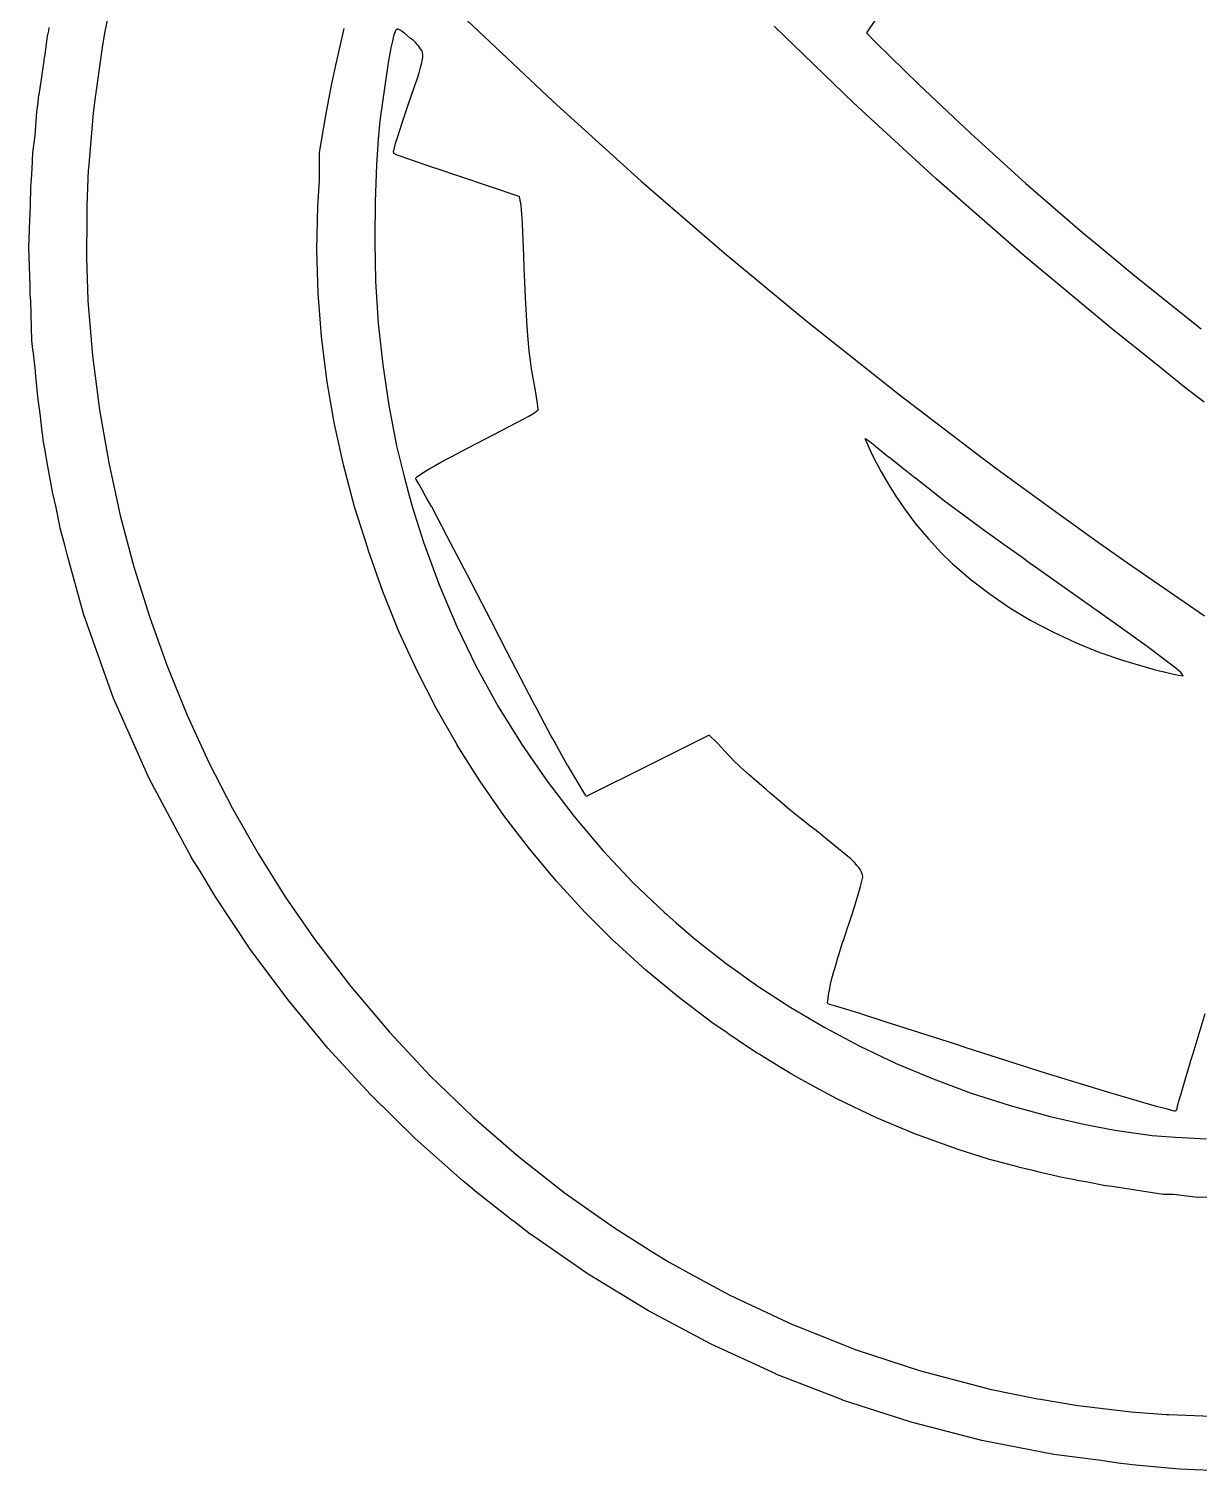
# Model space of a CAD drawing. Extents: x 98.7 to 142.9, y -103.3 to -43.4.
# Drawn here: x 101.69 to 119.05, y -103.27 to -81.86 of the extents above; entities that cross this region are included whole.
import ezdxf

# ---------------------------------------------------------------- set-up
doc = ezdxf.new("R2010")
doc.units = 0
doc.layers.add('BLACK', color=7, linetype='CONTINUOUS')

msp = doc.modelspace()

# ---------------------------------------------------------------- linework, layer by layer
at = {"layer": 'BLACK', "linetype": 'CONTINUOUS'}
for p, q in [((102.982, -81.0666), (102.81, -81.9252)), ((114.393, -81.5095), (114.115, -81.922)), ((108.186, -81.7349), (109.466, -82.9424)), ((101.926, -82.2445), (101.964, -81.9704)), ((101.964, -81.9704), (101.965, -81.9697)), ((101.965, -81.9689), (101.981, -81.8898)), ((101.965, -81.9697), (101.965, -81.9689)), ((101.981, -81.8898), (101.988, -81.8433)), ((102.81, -81.9252), (102.773, -82.1403)), ((106.305, -82.1215), (106.367, -81.8565)), ((107.098, -81.9664), (107.08, -82.0468)), ((107.101, -81.9579), (107.098, -81.9664)), ((107.113, -81.9205), (107.101, -81.9579)), ((107.12, -81.9055), (107.113, -81.9205)), ((107.127, -81.8931), (107.12, -81.9055)), ((107.133, -81.8837), (107.127, -81.8931)), ((107.139, -81.877), (107.133, -81.8837)), ((107.144, -81.8727), (107.139, -81.877)), ((107.149, -81.8702), (107.144, -81.8727)), ((107.153, -81.8689), (107.149, -81.8702)), ((107.159, -81.8686), (107.153, -81.8689)), ((107.166, -81.8695), (107.159, -81.8686)), ((107.175, -81.872), (107.166, -81.8695)), ((107.186, -81.8764), (107.175, -81.872)), ((107.198, -81.8826), (107.186, -81.8764)), ((107.227, -81.9014), (107.198, -81.8826)), ((107.261, -81.9273), (107.227, -81.9014)), ((107.346, -81.9987), (107.261, -81.9273)), ((113.922, -82.9618), (112.744, -81.8227)), ((114.115, -81.922), (114.257, -82.0669)), ((102.773, -82.1403), (102.658, -82.9493)), ((106.243, -82.4015), (106.305, -82.1217)), ((106.305, -82.1216), (106.305, -82.1215)), ((106.305, -82.1217), (106.305, -82.1216)), ((107.054, -82.1748), (107.025, -82.3356)), ((107.06, -82.142), (107.054, -82.1748)), ((107.08, -82.0468), (107.06, -82.142)), ((107.392, -82.0379), (107.346, -81.9987)), ((107.414, -82.0574), (107.392, -82.0379)), ((107.422, -82.0651), (107.414, -82.0574)), ((107.454, -82.1002), (107.422, -82.0651)), ((107.466, -82.114), (107.454, -82.1002)), ((107.499, -82.1571), (107.466, -82.114)), ((107.52, -82.1865), (107.499, -82.1571)), ((107.522, -82.1908), (107.52, -82.1865)), ((107.526, -82.2068), (107.522, -82.1908)), ((107.529, -82.2239), (107.526, -82.2068)), ((114.257, -82.0669), (114.894, -82.688)), ((101.837, -82.8426), (101.903, -82.4062)), ((101.903, -82.4062), (101.916, -82.2939)), ((101.916, -82.292), (101.926, -82.2445)), ((101.917, -82.293), (101.916, -82.292)), ((101.916, -82.2939), (101.917, -82.293)), ((106.184, -82.6781), (106.243, -82.4017)), ((106.243, -82.4016), (106.243, -82.4015)), ((106.243, -82.4017), (106.243, -82.4016)), ((107.025, -82.3356), (106.986, -82.5686)), ((107.5, -82.435), (107.509, -82.3996)), ((107.509, -82.3996), (107.517, -82.3671)), ((107.517, -82.3671), (107.523, -82.3374)), ((107.523, -82.3374), (107.527, -82.3103)), ((107.527, -82.3103), (107.53, -82.2856)), ((107.531, -82.2426), (107.529, -82.2239)), ((107.53, -82.2856), (107.531, -82.263)), ((107.531, -82.263), (107.531, -82.2426)), ((106.986, -82.5686), (106.895, -83.2279)), ((107.41, -82.7191), (107.446, -82.6095)), ((107.446, -82.6095), (107.477, -82.5152)), ((107.477, -82.5152), (107.489, -82.4735)), ((107.489, -82.4735), (107.5, -82.435)), ((101.826, -82.9539), (101.836, -82.8439)), ((101.836, -82.8439), (101.837, -82.8433)), ((101.837, -82.8433), (101.837, -82.8426)), ((106.133, -82.9332), (106.184, -82.6784)), ((106.184, -82.6783), (106.184, -82.6781)), ((106.184, -82.6784), (106.184, -82.6783)), ((107.316, -82.9909), (107.41, -82.7191)), ((114.894, -82.688), (115.662, -83.4176)), ((101.806, -83.094), (101.826, -82.9539)), ((102.658, -82.9493), (102.639, -83.1138)), ((106.094, -83.1484), (106.133, -82.9336)), ((106.133, -82.9334), (106.133, -82.9332)), ((106.133, -82.9336), (106.133, -82.9334)), ((107.226, -83.2568), (107.316, -82.991)), ((107.316, -82.991), (107.316, -82.9909)), ((107.316, -82.991), (107.316, -82.991)), ((109.466, -82.9424), (110.774, -84.1232)), ((113.922, -82.962), (113.922, -82.9618)), ((113.922, -82.9623), (113.922, -82.962)), ((115.148, -84.0894), (113.922, -82.9623)), ((101.778, -83.4448), (101.806, -83.0955)), ((101.806, -83.0947), (101.806, -83.094)), ((101.806, -83.0955), (101.806, -83.0947)), ((102.639, -83.1138), (102.57, -83.934)), ((106.001, -83.6988), (106.094, -83.1488)), ((106.094, -83.1486), (106.094, -83.1484)), ((106.094, -83.1488), (106.094, -83.1486)), ((106.895, -83.2279), (106.871, -83.4995)), ((107.155, -83.4772), (107.226, -83.2571)), ((107.226, -83.257), (107.226, -83.2568)), ((107.226, -83.2571), (107.226, -83.257)), ((101.747, -83.7028), (101.778, -83.4448)), ((107.129, -83.5634), (107.155, -83.4776)), ((107.155, -83.4775), (107.155, -83.4772)), ((107.155, -83.4776), (107.155, -83.4775)), ((115.662, -83.4176), (116.481, -84.1584)), ((101.742, -83.8151), (101.747, -83.7047)), ((101.747, -83.7038), (101.747, -83.7028)), ((101.747, -83.7047), (101.747, -83.7038)), ((106.002, -83.701), (106.001, -83.6988)), ((106.001, -83.7031), (106.002, -83.701)), ((106.001, -84.1199), (106.001, -83.7031)), ((106.871, -83.4995), (106.846, -83.8827)), ((107.098, -83.6881), (107.099, -83.6761)), ((107.099, -83.6917), (107.098, -83.6881)), ((107.098, -83.6953), (107.099, -83.6917)), ((107.099, -83.7005), (107.098, -83.6953)), ((107.099, -83.6761), (107.1, -83.6749)), ((107.1, -83.7032), (107.099, -83.7005)), ((107.1, -83.6737), (107.11, -83.6307)), ((107.1, -83.6749), (107.1, -83.6737)), ((107.1, -83.7063), (107.1, -83.7032)), ((107.105, -83.7112), (107.1, -83.7063)), ((107.11, -83.6297), (107.129, -83.5639)), ((107.11, -83.6303), (107.11, -83.6297)), ((107.11, -83.6307), (107.11, -83.6303)), ((107.129, -83.5637), (107.129, -83.5634)), ((107.129, -83.5639), (107.129, -83.5637)), ((101.732, -84.0257), (101.74, -83.8386)), ((101.74, -83.8373), (101.742, -83.8151)), ((101.74, -83.8379), (101.74, -83.8373)), ((101.74, -83.8386), (101.74, -83.8379)), ((106.846, -83.8827), (106.825, -84.4251)), ((107.109, -83.7172), (107.105, -83.7112)), ((107.112, -83.7179), (107.109, -83.7172)), ((107.114, -83.7201), (107.112, -83.7179)), ((107.137, -83.7299), (107.114, -83.7201)), ((107.138, -83.7299), (107.137, -83.7299)), ((107.138, -83.7303), (107.138, -83.7299)), ((107.197, -83.7519), (107.138, -83.7303)), ((107.198, -83.7519), (107.197, -83.7519)), ((107.198, -83.752), (107.198, -83.7519)), ((107.407, -83.8253), (107.198, -83.752)), ((107.407, -83.8254), (107.407, -83.8253)), ((107.407, -83.8253), (107.407, -83.8253)), ((107.712, -83.9297), (107.407, -83.8254)), ((101.717, -84.2099), (101.732, -84.0257)), ((102.568, -83.956), (102.548, -84.4907)), ((102.57, -83.934), (102.568, -83.956)), ((105.975, -84.4941), (106.001, -84.1199)), ((107.713, -83.9297), (107.712, -83.9297)), ((107.712, -83.9297), (107.712, -83.9297)), ((108.081, -84.054), (107.713, -83.9297)), ((108.963, -84.3494), (108.081, -84.054)), ((108.081, -84.054), (108.081, -84.054)), ((108.081, -84.054), (108.081, -84.054)), ((110.774, -84.1232), (112.006, -85.1879)), ((115.149, -84.0895), (115.148, -84.0894)), ((115.149, -84.0898), (115.149, -84.0895)), ((116.425, -85.2059), (115.149, -84.0898)), ((101.712, -84.4841), (101.717, -84.2114)), ((101.717, -84.2107), (101.717, -84.2099)), ((101.717, -84.2114), (101.717, -84.2107)), ((108.967, -84.3586), (108.963, -84.3494)), ((116.481, -84.1584), (117.323, -84.885)), ((101.697, -84.8244), (101.712, -84.4841)), ((102.548, -84.4907), (102.544, -84.6602)), ((105.961, -85.1408), (105.975, -84.4954)), ((105.975, -84.4947), (105.975, -84.4941)), ((105.975, -84.4954), (105.975, -84.4947)), ((106.825, -84.4251), (106.818, -84.9732)), ((108.973, -84.3796), (108.967, -84.3586)), ((108.977, -84.3997), (108.973, -84.3796)), ((108.979, -84.4098), (108.977, -84.3997)), ((108.979, -84.4136), (108.979, -84.4098)), ((108.985, -84.4481), (108.979, -84.4136)), ((108.991, -84.4937), (108.985, -84.4481)), ((108.997, -84.5466), (108.991, -84.4937)), ((109.002, -84.6067), (108.997, -84.5466)), ((102.544, -84.6602), (102.542, -85.2622)), ((109.013, -84.7479), (109.002, -84.6067)), ((109.013, -84.7591), (109.013, -84.7479)), ((109.03, -85.2322), (109.013, -84.7591)), ((101.686, -85.1024), (101.697, -84.8503)), ((101.697, -84.8251), (101.697, -84.8244)), ((101.697, -84.8257), (101.697, -84.8251)), ((101.697, -84.8503), (101.697, -84.8257)), ((106.818, -84.9732), (106.818, -85.0275)), ((117.323, -84.885), (117.508, -85.039)), ((101.686, -85.1034), (101.686, -85.1024)), ((101.686, -85.1044), (101.686, -85.1034)), ((101.705, -85.6784), (101.686, -85.1044)), ((105.961, -85.1414), (105.961, -85.1408)), ((105.961, -85.142), (105.961, -85.1414)), ((105.979, -85.7863), (105.961, -85.142)), ((106.818, -85.0275), (106.831, -85.6072)), ((112.006, -85.1879), (113.099, -86.0946)), ((116.425, -85.206), (116.425, -85.2059)), ((116.425, -85.2063), (116.425, -85.206)), ((117.752, -86.3124), (116.425, -85.2063)), ((117.508, -85.039), (118.098, -85.5275)), ((102.542, -85.2622), (102.562, -85.8865)), ((109.03, -85.2323), (109.03, -85.2322)), ((109.03, -85.2325), (109.03, -85.2323)), ((109.038, -85.4057), (109.03, -85.2325)), ((109.045, -85.6259), (109.038, -85.4057)), ((106.831, -85.6072), (106.871, -86.2327)), ((109.045, -85.626), (109.045, -85.6259)), ((109.045, -85.6262), (109.045, -85.626)), ((109.055, -85.8525), (109.045, -85.6262)), ((118.098, -85.5275), (119.084, -86.316)), ((101.706, -85.8024), (101.705, -85.6784)), ((101.707, -85.8031), (101.706, -85.8024)), ((101.706, -85.8038), (101.707, -85.8031)), ((101.713, -85.9008), (101.706, -85.8038)), ((105.979, -85.7869), (105.979, -85.7863)), ((105.979, -85.7875), (105.979, -85.7869)), ((106.028, -86.4295), (105.979, -85.7875)), ((101.732, -86.4865), (101.713, -85.9008)), ((102.562, -85.8865), (102.562, -85.8982)), ((102.562, -85.8982), (102.632, -86.7129)), ((109.055, -85.8527), (109.055, -85.8525)), ((109.055, -85.8529), (109.055, -85.8527)), ((109.081, -86.2803), (109.055, -85.8529)), ((106.871, -86.2327), (106.937, -86.8489)), ((113.099, -86.0946), (113.262, -86.2273)), ((113.262, -86.2273), (114.601, -87.2908)), ((101.732, -86.4874), (101.732, -86.4865)), ((101.732, -86.4884), (101.732, -86.4874)), ((101.747, -86.6245), (101.732, -86.4884)), ((106.028, -86.4301), (106.028, -86.4295)), ((106.028, -86.4307), (106.028, -86.4301)), ((106.107, -87.0694), (106.028, -86.4307)), ((109.081, -86.2805), (109.081, -86.2803)), ((109.081, -86.2808), (109.081, -86.2805)), ((109.096, -86.4726), (109.081, -86.2808)), ((109.096, -86.4728), (109.096, -86.4726)), ((109.096, -86.473), (109.096, -86.4728)), ((109.112, -86.6441), (109.096, -86.473)), ((117.752, -86.3125), (117.752, -86.3124)), ((117.753, -86.3128), (117.752, -86.3125)), ((118.41, -86.8358), (117.753, -86.3128)), ((101.748, -86.6373), (101.747, -86.6245)), ((101.748, -86.6382), (101.748, -86.6373)), ((101.748, -86.6392), (101.748, -86.6382)), ((101.778, -86.8994), (101.748, -86.6392)), ((109.112, -86.6444), (109.112, -86.6441)), ((109.112, -86.6447), (109.112, -86.6444)), ((109.129, -86.7905), (109.112, -86.6447)), ((101.796, -87.07), (101.778, -86.8994)), ((102.632, -86.7129), (102.736, -87.516)), ((106.937, -86.8489), (107.028, -87.4551)), ((109.13, -86.7909), (109.129, -86.7905)), ((109.13, -86.7913), (109.13, -86.7909)), ((109.147, -86.9072), (109.13, -86.7913)), ((109.147, -86.9075), (109.147, -86.9072)), ((109.147, -86.9077), (109.147, -86.9075)), ((109.208, -87.2583), (109.147, -86.9077)), ((118.833, -87.179), (118.41, -86.8358)), ((101.82, -87.3219), (101.796, -87.07)), ((106.107, -87.0699), (106.107, -87.0694)), ((106.107, -87.0706), (106.107, -87.0699)), ((106.215, -87.7047), (106.107, -87.0706)), ((101.821, -87.3222), (101.82, -87.3219)), ((101.821, -87.3226), (101.821, -87.3222)), ((101.857, -87.6142), (101.821, -87.3226)), ((109.24, -87.4622), (109.208, -87.2583)), ((114.601, -87.2908), (115.833, -88.228)), ((118.833, -87.1791), (118.833, -87.179)), ((118.833, -87.1794), (118.833, -87.1791)), ((119.126, -87.4054), (118.833, -87.1794)), ((102.736, -87.516), (102.873, -88.3069)), ((107.028, -87.4551), (107.144, -88.051)), ((109.181, -87.5668), (109.192, -87.5589)), ((109.192, -87.5589), (109.246, -87.5157)), ((109.246, -87.5157), (109.24, -87.4622)), ((101.883, -87.8506), (101.857, -87.6142)), ((106.216, -87.7052), (106.215, -87.7047)), ((106.216, -87.7058), (106.216, -87.7052)), ((106.353, -88.3344), (106.216, -87.7058)), ((108.473, -87.943), (109.031, -87.6537)), ((109.031, -87.6537), (109.105, -87.6124)), ((109.105, -87.6124), (109.163, -87.5784)), ((109.163, -87.5784), (109.181, -87.5668)), ((101.883, -87.8516), (101.883, -87.8506)), ((101.883, -87.8526), (101.883, -87.8516)), ((101.892, -87.899), (101.883, -87.8526)), ((101.9, -87.9674), (101.892, -87.899)), ((101.9, -87.9683), (101.9, -87.9674)), ((101.9, -87.9693), (101.9, -87.9683)), ((101.929, -88.1208), (101.9, -87.9693)), ((108.197, -88.0876), (108.473, -87.943)), ((108.473, -87.943), (108.473, -87.943)), ((108.473, -87.943), (108.473, -87.943)), ((114.102, -87.9493), (114.095, -87.9445)), ((114.095, -87.9445), (114.098, -87.9513)), ((114.098, -87.9513), (114.174, -88.1305)), ((114.132, -87.9705), (114.102, -87.9493)), ((114.165, -87.9949), (114.132, -87.9705)), ((101.953, -88.275), (101.929, -88.1208)), ((107.144, -88.051), (107.25, -88.4893)), ((107.802, -88.2943), (108.056, -88.1599)), ((108.056, -88.1598), (108.057, -88.1597)), ((108.056, -88.1599), (108.056, -88.1598)), ((108.057, -88.1597), (108.197, -88.0876)), ((114.242, -88.0527), (114.165, -87.9949)), ((114.174, -88.1305), (114.231, -88.2454)), ((114.243, -88.0534), (114.242, -88.0527)), ((114.251, -88.0601), (114.243, -88.0534)), ((114.251, -88.0602), (114.251, -88.0601)), ((114.251, -88.0605), (114.251, -88.0602)), ((114.445, -88.2218), (114.251, -88.0605)), ((101.953, -88.2754), (101.953, -88.275)), ((101.953, -88.2758), (101.953, -88.2754)), ((102.039, -88.7369), (101.953, -88.2758)), ((102.873, -88.3069), (103.043, -89.085)), ((106.354, -88.3349), (106.353, -88.3344)), ((106.353, -88.3355), (106.354, -88.3349)), ((106.519, -88.9573), (106.353, -88.3355)), ((107.576, -88.423), (107.638, -88.3875)), ((107.638, -88.3872), (107.701, -88.3526)), ((107.638, -88.3874), (107.638, -88.3872)), ((107.638, -88.3875), (107.638, -88.3874)), ((107.701, -88.3526), (107.705, -88.35)), ((107.705, -88.35), (107.706, -88.3498)), ((107.706, -88.3492), (107.801, -88.2947)), ((107.706, -88.3498), (107.706, -88.3492)), ((107.801, -88.2947), (107.802, -88.2943)), ((107.801, -88.2947), (107.801, -88.2947)), ((114.231, -88.2454), (114.288, -88.352)), ((114.288, -88.352), (114.335, -88.4372)), ((114.446, -88.2219), (114.445, -88.2218)), ((114.446, -88.2222), (114.446, -88.2219)), ((114.713, -88.4339), (114.446, -88.2222)), ((115.833, -88.228), (116.052, -88.3935)), ((116.052, -88.3935), (116.919, -89.0249)), ((107.25, -88.4893), (107.313, -88.7327)), ((107.429, -88.5315), (107.435, -88.5243)), ((107.429, -88.5323), (107.429, -88.5315)), ((107.429, -88.5329), (107.429, -88.5323)), ((107.431, -88.5418), (107.429, -88.5329)), ((107.432, -88.5508), (107.431, -88.5418)), ((107.477, -88.6253), (107.432, -88.5508)), ((107.435, -88.5243), (107.44, -88.5167)), ((107.44, -88.5167), (107.502, -88.4748)), ((107.546, -88.7475), (107.477, -88.6253)), ((107.502, -88.4748), (107.539, -88.4468)), ((107.539, -88.4468), (107.54, -88.4465)), ((107.54, -88.4465), (107.541, -88.4458)), ((107.541, -88.4458), (107.575, -88.4236)), ((107.575, -88.4236), (107.576, -88.4235)), ((107.576, -88.4235), (107.576, -88.423)), ((114.335, -88.4372), (114.455, -88.6418)), ((114.713, -88.434), (114.713, -88.4339)), ((114.713, -88.4341), (114.713, -88.434)), ((114.789, -88.492), (114.713, -88.4341)), ((114.84, -88.5335), (114.789, -88.492)), ((114.841, -88.5335), (114.84, -88.5335)), ((114.841, -88.5337), (114.841, -88.5335)), ((114.916, -88.5922), (114.841, -88.5337)), ((115.029, -88.6819), (114.916, -88.5922)), ((102.039, -88.7373), (102.039, -88.7369)), ((102.039, -88.7379), (102.039, -88.7373)), ((102.091, -88.9654), (102.039, -88.7379)), ((107.313, -88.7327), (107.376, -88.9509)), ((107.554, -88.7636), (107.546, -88.7475)), ((107.554, -88.7641), (107.554, -88.7636)), ((107.554, -88.7648), (107.554, -88.7641)), ((107.593, -88.8339), (107.554, -88.7648)), ((107.593, -88.8341), (107.593, -88.8339)), ((107.593, -88.8343), (107.593, -88.8341)), ((107.661, -88.9508), (107.593, -88.8343)), ((114.455, -88.6418), (114.541, -88.7831)), ((114.541, -88.7831), (114.678, -88.9858)), ((115.03, -88.6821), (115.029, -88.6819)), ((115.029, -88.6819), (115.029, -88.6819)), ((115.274, -88.8712), (115.03, -88.6821)), ((102.149, -89.271), (102.091, -88.9654)), ((106.52, -88.9578), (106.519, -88.9573)), ((106.52, -88.9584), (106.52, -88.9578)), ((106.709, -89.5584), (106.52, -88.9584)), ((107.376, -88.9509), (107.543, -89.4845)), ((107.666, -88.96), (107.661, -88.9508)), ((107.891, -89.3886), (107.666, -88.96)), ((114.678, -88.9858), (114.85, -89.2148)), ((115.274, -88.8714), (115.274, -88.8712)), ((115.274, -88.8712), (115.274, -88.8712)), ((115.534, -89.0673), (115.274, -88.8714)), ((116.919, -89.0249), (117.573, -89.4973)), ((102.15, -89.2719), (102.149, -89.271)), ((102.15, -89.2729), (102.15, -89.2719)), ((102.219, -89.5276), (102.15, -89.2729)), ((103.043, -89.085), (103.246, -89.8494)), ((114.85, -89.2148), (115.034, -89.4347)), ((115.535, -89.0673), (115.534, -89.0673)), ((115.535, -89.0675), (115.535, -89.0673)), ((115.824, -89.2805), (115.535, -89.0675)), ((107.543, -89.4845), (107.776, -90.118)), ((108.195, -89.9725), (107.891, -89.3886)), ((115.034, -89.4347), (115.229, -89.6452)), ((115.825, -89.2805), (115.824, -89.2805)), ((115.825, -89.2807), (115.825, -89.2805)), ((116.158, -89.5211), (115.825, -89.2807)), ((102.223, -89.5469), (102.219, -89.5276)), ((102.224, -89.5474), (102.223, -89.5469)), ((102.223, -89.548), (102.224, -89.5474)), ((102.257, -89.6668), (102.223, -89.548)), ((102.495, -90.5449), (102.257, -89.6668)), ((106.725, -89.6114), (106.709, -89.5584)), ((106.726, -89.6119), (106.725, -89.6114)), ((106.725, -89.6125), (106.726, -89.6119)), ((106.938, -90.2154), (106.725, -89.6125)), ((115.229, -89.6452), (115.394, -89.8053)), ((116.158, -89.5212), (116.158, -89.5211)), ((116.158, -89.5211), (116.158, -89.5211)), ((116.404, -89.696), (116.158, -89.5212)), ((116.572, -89.8175), (116.404, -89.696)), ((117.573, -89.4973), (117.991, -89.7882)), ((103.246, -89.8494), (103.479, -90.5992)), ((115.394, -89.8053), (115.416, -89.8255)), ((115.416, -89.8255), (115.669, -90.0428)), ((116.573, -89.8175), (116.572, -89.8175)), ((116.573, -89.8176), (116.573, -89.8175)), ((116.933, -90.0726), (116.573, -89.8176)), ((117.991, -89.7882), (119.13, -90.5754)), ((107.776, -90.118), (108.039, -90.7358)), ((108.544, -90.6488), (108.195, -89.9725)), ((115.669, -90.0428), (115.949, -90.256)), ((117.22, -90.2747), (116.933, -90.0726)), ((116.933, -90.0726), (116.933, -90.0726)), ((116.933, -90.0726), (116.933, -90.0726)), ((106.939, -90.2159), (106.938, -90.2154)), ((106.939, -90.2165), (106.939, -90.2159)), ((107.177, -90.8062), (106.939, -90.2165)), ((115.949, -90.256), (116.244, -90.4563)), ((117.778, -90.6703), (117.22, -90.2747)), ((102.496, -90.5458), (102.495, -90.5449)), ((102.495, -90.5468), (102.496, -90.5458)), ((102.935, -91.7858), (102.495, -90.5468)), ((116.244, -90.4563), (116.554, -90.643)), ((103.479, -90.5992), (103.743, -91.3338)), ((108.039, -90.7358), (108.331, -91.3368)), ((108.544, -90.6489), (108.544, -90.6488)), ((108.669, -90.8914), (108.544, -90.6489)), ((108.544, -90.6489), (108.544, -90.6489)), ((116.554, -90.643), (116.879, -90.8154)), ((118.28, -91.032), (117.778, -90.6703)), ((107.178, -90.8067), (107.177, -90.8062)), ((107.178, -90.8073), (107.178, -90.8067)), ((107.441, -91.3832), (107.178, -90.8073)), ((108.783, -91.1149), (108.669, -90.8914)), ((116.879, -90.8154), (117.216, -90.9728)), ((117.216, -90.9728), (117.566, -91.1146)), ((108.783, -91.115), (108.783, -91.1149)), ((108.783, -91.1151), (108.783, -91.115)), ((109.177, -91.8684), (108.783, -91.1151)), ((117.566, -91.1146), (117.928, -91.2401)), ((118.668, -91.3208), (118.28, -91.032)), ((103.743, -91.3338), (104.036, -92.0523)), ((107.442, -91.3836), (107.441, -91.3832)), ((107.442, -91.3842), (107.442, -91.3836)), ((107.729, -91.9455), (107.442, -91.3842)), ((108.331, -91.3368), (108.652, -91.9201)), ((117.928, -91.2401), (118.301, -91.3486)), ((118.301, -91.3486), (118.386, -91.3708)), ((118.386, -91.3708), (118.463, -91.3907)), ((118.463, -91.3907), (118.463, -91.3907)), ((118.463, -91.3907), (118.533, -91.4084)), ((118.533, -91.4084), (118.595, -91.4238)), ((118.707, -91.3519), (118.668, -91.3208)), ((118.78, -91.4186), (118.707, -91.3519)), ((118.595, -91.4238), (118.651, -91.437)), ((118.651, -91.437), (118.701, -91.4481)), ((118.701, -91.4481), (118.744, -91.4571)), ((118.744, -91.4571), (118.777, -91.4633)), ((118.777, -91.4633), (118.812, -91.4647)), ((118.815, -91.4618), (118.78, -91.4186)), ((118.812, -91.4647), (118.816, -91.4638)), ((118.816, -91.4638), (118.815, -91.4618)), ((102.936, -91.7866), (102.935, -91.7858)), ((102.936, -91.7876), (102.936, -91.7866)), ((103.469, -92.9903), (102.936, -91.7876)), ((104.036, -92.0523), (104.359, -92.7539)), ((107.73, -91.9459), (107.729, -91.9455)), ((107.73, -91.9465), (107.73, -91.9459)), ((108.042, -92.4925), (107.73, -91.9465)), ((108.652, -91.9201), (109, -92.4848)), ((109.177, -91.8685), (109.177, -91.8684)), ((109.177, -91.8687), (109.177, -91.8685)), ((109.218, -91.9443), (109.177, -91.8687)), ((109.342, -92.1833), (109.218, -91.9443)), ((109.342, -92.1834), (109.342, -92.1833)), ((109.342, -92.1836), (109.342, -92.1834)), ((109.432, -92.351), (109.342, -92.1836)), ((109, -92.4848), (109.376, -93.0298)), ((109.432, -92.3513), (109.432, -92.351)), ((109.432, -92.3517), (109.432, -92.3513)), ((109.499, -92.4671), (109.432, -92.3517)), ((109.51, -92.4883), (109.499, -92.4671)), ((109.51, -92.4884), (109.51, -92.4883)), ((109.51, -92.4887), (109.51, -92.4884)), ((109.681, -92.7953), (109.51, -92.4887)), ((111.783, -92.3457), (110.892, -92.7919)), ((111.903, -92.4653), (111.783, -92.3457)), ((112.067, -92.6435), (111.903, -92.4653)), ((108.042, -92.4929), (108.042, -92.4925)), ((108.042, -92.4935), (108.042, -92.4929)), ((108.377, -93.0235), (108.042, -92.4935)), ((112.067, -92.6436), (112.067, -92.6435)), ((112.067, -92.6438), (112.067, -92.6436)), ((112.101, -92.6794), (112.067, -92.6438)), ((112.102, -92.6795), (112.101, -92.6794)), ((112.102, -92.6798), (112.102, -92.6795)), ((112.143, -92.7212), (112.102, -92.6798)), ((104.359, -92.7539), (104.709, -93.4378)), ((109.682, -92.7955), (109.681, -92.7953)), ((109.682, -92.7959), (109.682, -92.7955)), ((109.945, -93.2398), (109.682, -92.7959)), ((110.892, -92.7919), (109.978, -93.2496)), ((112.144, -92.7214), (112.143, -92.7212)), ((112.144, -92.7217), (112.144, -92.7214)), ((112.248, -92.82), (112.144, -92.7217)), ((112.248, -92.8201), (112.248, -92.82)), ((112.248, -92.8204), (112.248, -92.8201)), ((112.376, -92.9361), (112.248, -92.8204)), ((103.47, -92.991), (103.469, -92.9903)), ((103.47, -92.992), (103.47, -92.991)), ((103.898, -93.7882), (103.47, -92.992)), ((108.377, -93.0239), (108.377, -93.0235)), ((108.377, -93.0245), (108.377, -93.0239)), ((108.735, -93.5378), (108.377, -93.0245)), ((109.376, -93.0298), (109.777, -93.5543)), ((112.376, -92.9362), (112.376, -92.9361)), ((112.376, -92.9363), (112.376, -92.9362)), ((112.522, -93.0653), (112.376, -92.9363)), ((112.522, -93.0654), (112.522, -93.0653)), ((112.523, -93.0655), (112.522, -93.0654)), ((112.633, -93.1607), (112.523, -93.0655)), ((109.952, -93.2452), (109.945, -93.2398)), ((109.958, -93.251), (109.952, -93.2452)), ((109.959, -93.2509), (109.958, -93.251)), ((109.96, -93.2515), (109.959, -93.2509)), ((109.969, -93.2503), (109.96, -93.2515)), ((109.978, -93.2496), (109.969, -93.2503)), ((112.684, -93.2046), (112.633, -93.1607)), ((112.684, -93.2047), (112.684, -93.2046)), ((112.684, -93.2048), (112.684, -93.2047)), ((112.833, -93.3323), (112.684, -93.2048)), ((112.833, -93.3325), (112.833, -93.3323)), ((112.833, -93.3323), (112.833, -93.3323)), ((112.984, -93.4584), (112.833, -93.3325)), ((104.709, -93.4378), (105.087, -94.1032)), ((108.735, -93.5381), (108.735, -93.5378)), ((108.735, -93.5387), (108.735, -93.5381)), ((109.114, -94.0346), (108.735, -93.5387)), ((109.777, -93.5543), (110.204, -94.0573)), ((112.985, -93.4584), (112.984, -93.4584)), ((112.985, -93.4586), (112.985, -93.4584)), ((113.133, -93.5791), (112.985, -93.4586)), ((113.133, -93.5792), (113.133, -93.5791)), ((113.133, -93.5793), (113.133, -93.5792)), ((113.275, -93.6907), (113.133, -93.5793)), ((113.368, -93.7636), (113.275, -93.6907)), ((113.275, -93.6907), (113.275, -93.6907)), ((113.275, -93.6907), (113.275, -93.6907)), ((113.536, -93.8991), (113.368, -93.7636)), ((103.979, -93.9427), (103.898, -93.7882)), ((103.98, -93.9432), (103.979, -93.9427)), ((103.98, -93.9438), (103.98, -93.9432)), ((104.001, -93.9794), (103.98, -93.9438)), ((104.095, -94.1551), (104.001, -93.9794)), ((113.812, -94.1248), (113.536, -93.8991)), ((104.096, -94.1558), (104.095, -94.1551)), ((104.096, -94.1568), (104.096, -94.1558)), ((104.23, -94.366), (104.096, -94.1568)), ((105.087, -94.1032), (105.491, -94.748)), ((109.115, -94.035), (109.114, -94.0346)), ((109.115, -94.0355), (109.115, -94.035)), ((109.515, -94.5133), (109.115, -94.0355)), ((110.204, -94.0573), (110.656, -94.5378)), ((113.864, -94.1685), (113.812, -94.1248)), ((113.877, -94.1795), (113.864, -94.1685)), ((113.947, -94.2495), (113.877, -94.1795)), ((104.455, -94.7454), (104.23, -94.366)), ((113.975, -94.2813), (113.947, -94.2495)), ((114, -94.3116), (113.975, -94.2813)), ((114.02, -94.3406), (114, -94.3116)), ((114.036, -94.3686), (114.02, -94.3406)), ((114.048, -94.3958), (114.036, -94.3686)), ((114.057, -94.4227), (114.048, -94.3958)), ((109.516, -94.5136), (109.515, -94.5133)), ((109.516, -94.5142), (109.516, -94.5136)), ((109.937, -94.9732), (109.516, -94.5142)), ((110.656, -94.5378), (111.112, -94.9748)), ((113.993, -94.7121), (114.027, -94.5949)), ((114.027, -94.5949), (114.052, -94.4956)), ((114.052, -94.4956), (114.062, -94.454)), ((114.063, -94.4497), (114.057, -94.4227)), ((114.062, -94.454), (114.063, -94.45)), ((114.063, -94.45), (114.063, -94.4497)), ((104.455, -94.7458), (104.455, -94.7454)), ((104.456, -94.7465), (104.455, -94.7458)), ((104.971, -95.5221), (104.456, -94.7465)), ((105.491, -94.748), (105.923, -95.3739)), ((113.953, -94.8441), (113.993, -94.7121)), ((109.938, -94.9735), (109.937, -94.9732)), ((109.938, -94.974), (109.938, -94.9735)), ((110.379, -95.4135), (109.938, -94.974)), ((111.112, -94.9748), (111.151, -95.011)), ((111.151, -95.011), (111.294, -95.1344)), ((113.858, -95.1386), (113.908, -94.9872)), ((113.908, -94.9872), (113.953, -94.8441)), ((111.294, -95.1344), (111.579, -95.3798)), ((113.768, -95.4083), (113.839, -95.1929)), ((113.839, -95.1924), (113.849, -95.1663)), ((113.839, -95.1927), (113.839, -95.1924)), ((113.839, -95.1929), (113.839, -95.1927)), ((113.849, -95.1663), (113.858, -95.1386)), ((113.858, -95.1386), (113.858, -95.1386)), ((113.858, -95.1386), (113.858, -95.1386)), ((105.923, -95.3739), (106.462, -96.0788)), ((110.38, -95.4137), (110.379, -95.4135)), ((110.38, -95.4143), (110.38, -95.4137)), ((110.84, -95.8335), (110.38, -95.4143)), ((111.579, -95.3798), (112.033, -95.7368)), ((113.701, -95.6222), (113.767, -95.4088)), ((113.767, -95.4088), (113.768, -95.4086)), ((113.768, -95.4086), (113.768, -95.4083)), ((104.972, -95.5225), (104.971, -95.5221)), ((104.972, -95.5232), (104.972, -95.5225)), ((105.527, -96.2713), (104.972, -95.5232)), ((113.669, -95.7297), (113.688, -95.6691)), ((113.688, -95.6691), (113.701, -95.6227)), ((113.701, -95.6225), (113.701, -95.6222)), ((113.701, -95.6227), (113.701, -95.6225)), ((110.841, -95.8337), (110.84, -95.8335)), ((110.841, -95.8343), (110.841, -95.8337)), ((111.32, -96.2325), (110.841, -95.8343)), ((112.033, -95.7368), (112.504, -96.0743)), ((113.604, -95.9584), (113.633, -95.8533)), ((113.633, -95.853), (113.669, -95.7301)), ((113.633, -95.8532), (113.633, -95.853)), ((113.633, -95.8533), (113.633, -95.8532)), ((113.669, -95.7299), (113.669, -95.7297)), ((113.669, -95.7301), (113.669, -95.7299)), ((106.462, -96.0788), (107.036, -96.7555)), ((112.504, -96.0743), (112.993, -96.3918)), ((113.565, -96.135), (113.57, -96.1023)), ((113.57, -96.1012), (113.582, -96.0435)), ((113.571, -96.1018), (113.57, -96.1012)), ((113.57, -96.1023), (113.571, -96.1018)), ((113.582, -96.0423), (113.603, -95.959)), ((113.583, -96.0429), (113.582, -96.0423)), ((113.582, -96.0435), (113.583, -96.0429)), ((113.603, -95.959), (113.604, -95.9587)), ((113.604, -95.9587), (113.604, -95.9584)), ((105.528, -96.2716), (105.527, -96.2713)), ((105.528, -96.2723), (105.528, -96.2716)), ((106.122, -96.9914), (105.528, -96.2723)), ((111.321, -96.2327), (111.32, -96.2325)), ((111.321, -96.2332), (111.321, -96.2327)), ((111.819, -96.6099), (111.321, -96.2332)), ((113.537, -96.3136), (113.546, -96.2601)), ((113.539, -96.3215), (113.537, -96.3136)), ((113.54, -96.3297), (113.539, -96.3215)), ((113.542, -96.3308), (113.54, -96.3297)), ((113.542, -96.3325), (113.542, -96.3308)), ((113.549, -96.3367), (113.542, -96.3325)), ((113.546, -96.2487), (113.552, -96.2051)), ((113.547, -96.2501), (113.546, -96.2487)), ((113.546, -96.2514), (113.547, -96.2501)), ((113.546, -96.2601), (113.546, -96.2514)), ((113.555, -96.3418), (113.549, -96.3367)), ((113.552, -96.2038), (113.562, -96.1478)), ((113.552, -96.2045), (113.552, -96.2038)), ((113.552, -96.2051), (113.552, -96.2045)), ((113.826, -96.4206), (113.555, -96.3418)), ((113.562, -96.1467), (113.565, -96.135)), ((113.563, -96.1473), (113.562, -96.1467)), ((113.562, -96.1478), (113.563, -96.1473)), ((112.993, -96.3918), (113.497, -96.6887)), ((114.017, -96.4796), (113.826, -96.4206)), ((114.393, -96.6039), (114.017, -96.4796)), ((119.138, -96.4839), (118.957, -97.0786)), ((107.036, -96.7555), (107.642, -97.4025)), ((111.819, -96.61), (111.819, -96.6099)), ((111.819, -96.6106), (111.819, -96.61)), ((112.047, -96.7668), (111.819, -96.6106)), ((112.057, -96.7743), (112.047, -96.7668)), ((113.497, -96.6887), (114.018, -96.9645)), ((114.393, -96.604), (114.393, -96.6039)), ((114.393, -96.6039), (114.393, -96.6039)), ((115.421, -96.9302), (114.393, -96.604)), ((112.057, -96.7744), (112.057, -96.7743)), ((112.058, -96.7748), (112.057, -96.7744)), ((112.072, -96.7842), (112.058, -96.7748)), ((112.334, -96.9648), (112.072, -96.7842)), ((112.335, -96.965), (112.334, -96.9648)), ((112.335, -96.9655), (112.335, -96.965)), ((112.496, -97.0653), (112.335, -96.9655)), ((114.018, -96.9645), (114.554, -97.2187)), ((115.594, -96.986), (115.421, -96.9302)), ((106.122, -96.9917), (106.122, -96.9914)), ((106.123, -96.9924), (106.122, -96.9917)), ((106.754, -97.6809), (106.123, -96.9924)), ((112.503, -97.0702), (112.496, -97.0653)), ((112.504, -97.0703), (112.503, -97.0702)), ((112.504, -97.0708), (112.504, -97.0703)), ((112.525, -97.0835), (112.504, -97.0708)), ((112.867, -97.2967), (112.525, -97.0835)), ((116.788, -97.3682), (115.594, -96.986)), ((115.594, -96.986), (115.594, -96.986)), ((115.594, -96.986), (115.594, -96.986)), ((118.925, -97.1821), (118.908, -97.2362)), ((118.957, -97.0787), (118.925, -97.1821)), ((118.957, -97.0786), (118.957, -97.0786)), ((118.957, -97.0786), (118.957, -97.0787)), ((107.642, -97.4025), (108.281, -98.0181)), ((112.868, -97.2968), (112.867, -97.2967)), ((112.868, -97.2973), (112.868, -97.2968)), ((112.976, -97.358), (112.868, -97.2973)), ((113.101, -97.4337), (112.976, -97.358)), ((114.554, -97.2187), (115.105, -97.4508)), ((116.789, -97.3682), (116.788, -97.3682)), ((116.789, -97.3683), (116.789, -97.3682)), ((117.76, -97.668), (116.789, -97.3683)), ((118.908, -97.2362), (118.839, -97.4705)), ((118.908, -97.2362), (118.908, -97.2362)), ((113.102, -97.4338), (113.101, -97.4337)), ((113.102, -97.4343), (113.102, -97.4338)), ((113.409, -97.6009), (113.102, -97.4343)), ((113.416, -97.6047), (113.409, -97.6009)), ((113.417, -97.6047), (113.416, -97.6047)), ((113.417, -97.605), (113.417, -97.6047)), ((113.417, -97.6052), (113.417, -97.605)), ((113.42, -97.6067), (113.417, -97.6052)), ((113.674, -97.7444), (113.42, -97.6067)), ((115.105, -97.4508), (115.671, -97.6601)), ((118.795, -97.624), (118.781, -97.6743)), ((118.839, -97.4705), (118.795, -97.624)), ((106.754, -97.6812), (106.754, -97.6809)), ((106.755, -97.6818), (106.754, -97.6812)), ((107.422, -98.3382), (106.755, -97.6818)), ((113.675, -97.7444), (113.674, -97.7444)), ((113.675, -97.7449), (113.675, -97.7444)), ((114.264, -98.0271), (113.675, -97.7449)), ((115.671, -97.6601), (116.25, -97.8462)), ((117.76, -97.6682), (117.76, -97.668)), ((117.76, -97.668), (117.76, -97.668)), ((118.419, -97.8583), (117.76, -97.6682)), ((118.737, -97.8158), (118.714, -97.9109)), ((118.74, -97.8073), (118.737, -97.8158)), ((118.753, -97.7674), (118.74, -97.8069)), ((118.74, -97.8069), (118.74, -97.8071)), ((118.74, -97.8071), (118.74, -97.8073)), ((118.767, -97.7228), (118.753, -97.7671)), ((118.753, -97.7671), (118.753, -97.7672)), ((118.753, -97.7672), (118.753, -97.7674)), ((118.781, -97.6746), (118.767, -97.7225)), ((118.767, -97.7225), (118.767, -97.7226)), ((118.767, -97.7226), (118.767, -97.7228)), ((118.781, -97.6743), (118.781, -97.6744)), ((118.781, -97.6744), (118.781, -97.6746)), ((108.281, -98.0181), (108.95, -98.6009)), ((114.265, -98.0271), (114.264, -98.0271)), ((114.265, -98.0276), (114.265, -98.0271)), ((114.87, -98.2807), (114.265, -98.0276)), ((116.25, -97.8462), (116.844, -98.0085)), ((116.844, -98.0085), (117.342, -98.1219)), ((118.42, -97.8585), (118.419, -97.8582)), ((118.419, -97.8582), (118.419, -97.8583)), ((118.582, -97.8988), (118.42, -97.8585)), ((118.599, -97.9037), (118.582, -97.8988)), ((118.682, -97.9293), (118.599, -97.9037)), ((118.683, -97.9292), (118.682, -97.9293)), ((118.684, -97.9297), (118.683, -97.9292)), ((118.693, -97.9283), (118.684, -97.9297)), ((118.702, -97.9274), (118.693, -97.9283)), ((118.703, -97.9267), (118.702, -97.9268)), ((118.702, -97.9268), (118.702, -97.9274)), ((118.708, -97.9194), (118.703, -97.9267)), ((118.714, -97.9125), (118.708, -97.9194)), ((118.714, -97.9109), (118.714, -97.9116)), ((118.714, -97.9116), (118.714, -97.9125)), ((117.342, -98.1219), (117.697, -98.1916)), ((117.697, -98.1916), (117.799, -98.2101)), ((117.799, -98.2101), (118.355, -98.2897)), ((107.423, -98.3385), (107.422, -98.3382)), ((107.423, -98.3391), (107.423, -98.3385)), ((108.126, -98.9619), (107.423, -98.3391)), ((114.871, -98.2807), (114.87, -98.2807)), ((114.871, -98.2812), (114.871, -98.2807)), ((115.492, -98.5041), (114.871, -98.2812)), ((118.355, -98.2897), (118.702, -98.3139)), ((118.702, -98.3139), (119.16, -98.3368)), ((108.95, -98.6009), (109.649, -99.1493)), ((115.493, -98.5045), (115.492, -98.5041)), ((115.492, -98.5041), (115.492, -98.5041)), ((115.927, -98.6389), (115.493, -98.5045)), ((115.928, -98.6389), (115.927, -98.6389)), ((115.928, -98.6392), (115.928, -98.6389)), ((116.362, -98.756), (115.928, -98.6392)), ((116.385, -98.7627), (116.362, -98.756)), ((116.386, -98.7626), (116.385, -98.7627)), ((116.386, -98.763), (116.386, -98.7626)), ((116.587, -98.8107), (116.386, -98.763)), ((116.699, -98.8392), (116.587, -98.8107)), ((116.699, -98.8395), (116.699, -98.8392)), ((116.699, -98.8392), (116.699, -98.8392)), ((116.806, -98.8625), (116.699, -98.8395)), ((117.019, -98.9129), (116.806, -98.8625)), ((108.126, -98.9621), (108.126, -98.9619)), ((108.127, -98.9628), (108.126, -98.9621)), ((108.207, -99.0266), (108.127, -98.9628)), ((108.305, -99.1131), (108.207, -99.0266)), ((108.306, -99.1134), (108.305, -99.1131)), ((108.307, -99.1141), (108.306, -99.1134)), ((108.751, -99.4604), (108.307, -99.1141)), ((117.02, -98.9128), (117.019, -98.9129)), ((117.02, -98.9132), (117.02, -98.9128)), ((117.182, -98.9435), (117.02, -98.9132)), ((117.24, -98.956), (117.182, -98.9435)), ((117.241, -98.9562), (117.24, -98.9559)), ((117.24, -98.9559), (117.24, -98.956)), ((117.373, -98.9795), (117.241, -98.9562)), ((117.665, -99.0344), (117.373, -98.9795)), ((117.666, -99.0342), (117.665, -99.0344)), ((117.666, -99.0346), (117.666, -99.0342)), ((117.766, -99.0484), (117.666, -99.0346)), ((117.789, -99.0526), (117.766, -99.0484)), ((117.79, -99.0527), (117.789, -99.0525)), ((117.789, -99.0525), (117.789, -99.0526)), ((118.519, -99.1665), (117.79, -99.0527)), ((109.649, -99.1493), (110.376, -99.6617)), ((118.521, -99.1661), (118.519, -99.1665)), ((118.523, -99.1668), (118.521, -99.1661)), ((118.674, -99.1671), (118.523, -99.1668)), ((119.028, -99.2083), (118.674, -99.1671)), ((119.03, -99.2078), (119.028, -99.2083)), ((119.032, -99.2084), (119.03, -99.2078)), ((119.34, -99.2023), (119.032, -99.2084)), ((108.863, -99.5504), (108.751, -99.4604)), ((108.864, -99.5506), (108.863, -99.5504)), ((108.864, -99.5512), (108.864, -99.5506)), ((108.895, -99.5729), (108.864, -99.5512)), ((109.127, -99.7539), (108.895, -99.5729)), ((109.128, -99.7541), (109.127, -99.7539)), ((109.128, -99.7547), (109.128, -99.7541)), ((109.986, -100.348), (109.128, -99.7547)), ((110.376, -99.6617), (110.944, -100.019)), ((110.944, -100.019), (111.188, -100.168)), ((111.188, -100.168), (111.528, -100.358)), ((109.987, -100.349), (109.986, -100.348)), ((109.986, -100.348), (109.986, -100.348)), ((110.88, -100.893), (109.987, -100.349)), ((111.528, -100.358), (112.09, -100.659)), ((112.09, -100.659), (112.247, -100.736)), ((112.247, -100.736), (113.027, -101.098)), ((110.881, -100.893), (110.88, -100.893)), ((110.882, -100.894), (110.881, -100.893)), ((111.809, -101.388), (110.882, -100.894)), ((113.027, -101.098), (113.056, -101.111)), ((113.056, -101.111), (113.964, -101.47)), ((111.81, -101.388), (111.809, -101.388)), ((111.809, -101.388), (111.809, -101.388)), ((112.769, -101.829), (111.81, -101.388)), ((113.964, -101.47), (114.918, -101.783)), ((112.77, -101.829), (112.769, -101.829)), ((112.771, -101.83), (112.77, -101.829)), ((113.76, -102.215), (112.771, -101.83)), ((114.918, -101.783), (115.855, -102.032)), ((115.855, -102.032), (115.872, -102.036)), ((115.872, -102.036), (115.945, -102.053)), ((115.945, -102.053), (116.653, -102.197)), ((113.761, -102.215), (113.76, -102.215)), ((113.761, -102.216), (113.761, -102.215)), ((114.779, -102.545), (113.761, -102.216)), ((116.653, -102.197), (116.697, -102.205)), ((116.697, -102.205), (117.254, -102.298)), ((117.254, -102.298), (117.298, -102.303)), ((117.298, -102.303), (118.043, -102.391)), ((114.78, -102.545), (114.779, -102.545)), ((114.781, -102.545), (114.78, -102.545)), ((115.826, -102.815), (114.781, -102.545)), ((118.043, -102.391), (118.561, -102.431)), ((118.561, -102.431), (118.602, -102.433)), ((118.602, -102.433), (119.359, -102.463)), ((115.827, -102.815), (115.826, -102.815)), ((115.826, -102.815), (115.826, -102.815)), ((116.897, -103.024), (115.827, -102.815)), ((116.898, -103.024), (116.897, -103.023)), ((116.897, -103.023), (116.897, -103.024)), ((117.557, -103.111), (116.898, -103.024)), ((117.884, -103.16), (117.557, -103.111)), ((117.885, -103.16), (117.884, -103.16)), ((117.886, -103.16), (117.885, -103.16)), ((117.985, -103.168), (117.886, -103.16)), ((118.06, -103.178), (117.985, -103.168)), ((118.061, -103.178), (118.06, -103.178)), ((118.06, -103.178), (118.06, -103.178)), ((118.763, -103.241), (118.061, -103.178)), ((118.764, -103.242), (118.763, -103.241)), ((118.763, -103.241), (118.763, -103.241)), ((119.453, -103.272), (118.764, -103.242))]:
    msp.add_line(p, q, dxfattribs=at)

doc.saveas('drawing.dxf')
